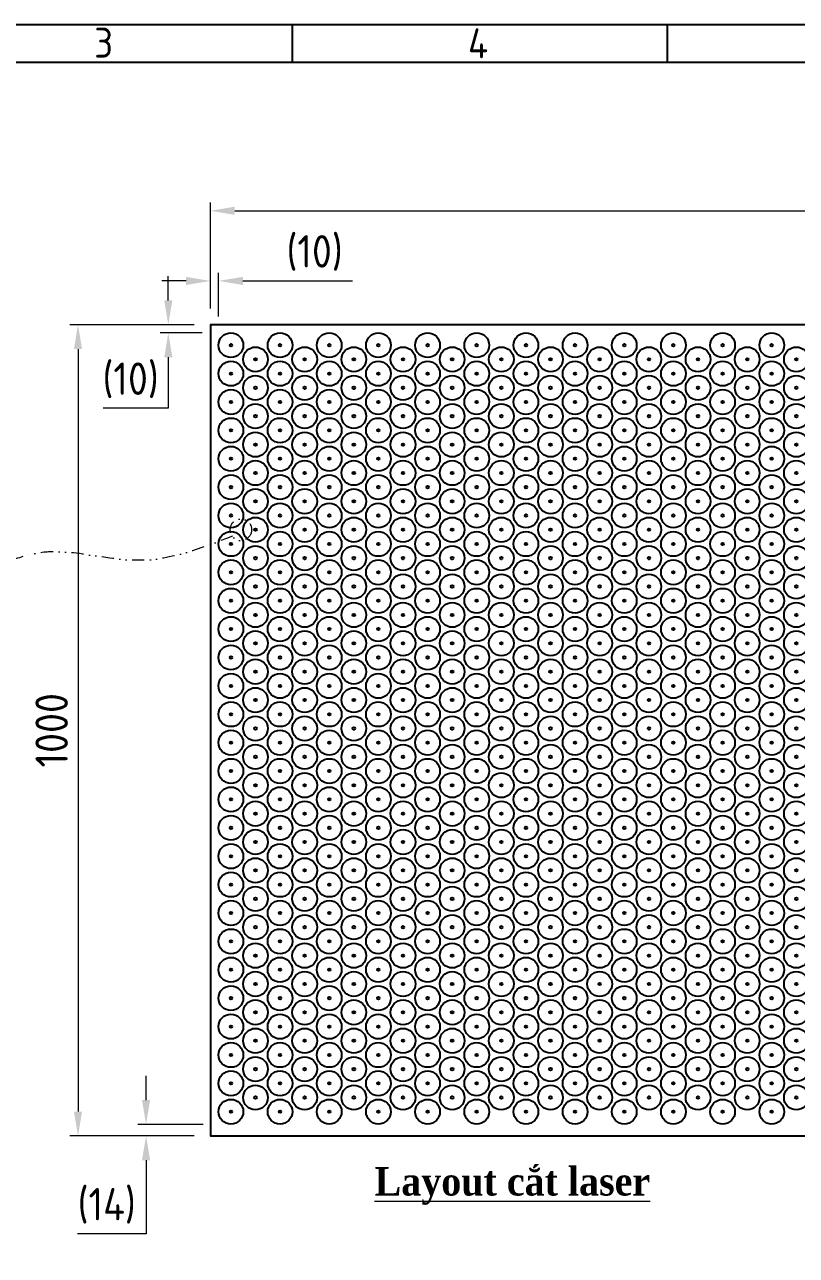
# Model space of a CAD drawing. Header units: millimetres. Extents: x -127318 to -46279, y 54276 to 57025.
# Drawn here: x -108308 to -107357, y 55442 to 56959 of the extents above; entities that cross this region are included whole.
import ezdxf

# ---------------------------------------------------------------- set-up
doc = ezdxf.new("R2010")
doc.units = ezdxf.units.MM
doc.header["$PDMODE"] = 2
for name, pattern in [('CENTER', [2, 1.25, -0.25, 0.25, -0.25]), ('CONTPVMNIL', [0]), ('DIVIDE', [1.25, 0.5, -0.25, 0, -0.25, 0, -0.25])]:
    doc.linetypes.add(name, pattern=pattern)
doc.layers.get('0').update_dxf_attribs({"linetype": 'CONTPVMNIL'})
doc.layers.get('DEFPOINTS').update_dxf_attribs({"color": 6})
doc.layers.add('D KT', color=4, linetype='Continuous', lineweight=18)
doc.layers.add('d tam', color=2, linetype='CENTER', lineweight=9)
doc.layers.add('FRAME050', color=6, linetype='Continuous')
doc.layers.add('MAIN', color=7, linetype='Continuous')
doc.styles.add('ISOCP', font='isocp')
doc.styles.add('SLDTEXTSTYLE0', font='timesi.ttf', dxfattribs={"width": 0.933, "bigfont": 'bigfont'})
doc.dimstyles.new('dim 20', dxfattribs={"dimscale": 20, "dimtxt": 2.5, "dimasz": 1.5, "dimexe": 0.5, "dimexo": 1, "dimtad": 1, "dimtoh": 1, "dimtxsty": 'ISOCP', "dimcen": 0, "dimclrd": 3, "dimclre": 3, "dimclrt": 7, "dimadec": 0, "dimazin": 0, "dimtfac": 1, "dimtix": 1, "dimtofl": 0, "dimtmove": 0, "dimatfit": 3, "dimfxl": 1, "dimlwd": 5, "dimlwe": 5, "dimarcsym": 0})

# ---------------------------------------------------------------- blocks, each defined once
blk = doc.blocks.new('khung moi')
at = {"layer": 'FRAME050'}
for p, q in [((-182.16, 221.36), (-182.16, 225.32)), ((-142.56, 221.36), (-142.56, 225.32))]:
    blk.add_line(p, q, dxfattribs=at)
at = {"layer": 'MAIN', "color": 7, "linetype": 'Continuous'}
blk.add_lwpolyline([(-300.96, 221.36), (-3.96, 221.36), (-3.96, 11.36), (-300.96, 11.36)], close=True, dxfattribs=at)
at = {"layer": 'FRAME050', "style": 'ISOCP'}
for s, p in [('3', (-203.13, 221.83)), ('4', (-163.63, 221.76))]:
    blk.add_text(s, height=3.17, dxfattribs=at).set_placement(p)
blk = doc.blocks.new('*D595')
at = {"layer": 'D KT', "color": 3, "lineweight": 5, "ltscale": 3, "transparency": 16777216}
for p, q in [((-108099.1, 56589.3), (-108252.3, 56589.3)), ((-108242.3, 56559.3), (-108242.3, 55619.3)), ((-108099.1, 55589.3), (-108252.3, 55589.3))]:
    blk.add_line(p, q, dxfattribs=at)
at = {"layer": 'D KT', "color": 3, "ltscale": 3, "transparency": 16777216}
for points in [[(-108247.3, 56559.3), (-108237.3, 56559.3), (-108242.3, 56589.3)], [(-108247.3, 55619.3), (-108237.3, 55619.3), (-108242.3, 55589.3)]]:
    blk.add_solid(points, dxfattribs=at)
at = {"layer": 'DEFPOINTS', "color": 0, "ltscale": 3, "transparency": 16777216}
for p in [(-108079.1, 56589.3), (-108242.3, 55589.3), (-108079.1, 55589.3)]:
    blk.add_point(p, dxfattribs=at)
at = {"layer": 'D KT', "color": 7, "ltscale": 3, "transparency": 16777216, "insert": (-108274.8, 56089.3), "char_height": 40, "attachment_point": 5, "rotation": 90, "style": 'ISOCP'}
blk.add_mtext('1000', dxfattribs=at)
blk = doc.blocks.new('*D590')
at = {"layer": 'D KT', "color": 3, "lineweight": 5, "ltscale": 3, "transparency": 16777216}
for p, q in [((-108079.1, 56609.3), (-108079.1, 56739.8)), ((-106079.1, 56609.3), (-106079.1, 56739.8)), ((-108049.1, 56729.8), (-106109.1, 56729.8))]:
    blk.add_line(p, q, dxfattribs=at)
at = {"layer": 'D KT', "color": 3, "ltscale": 3, "transparency": 16777216}
for points in [[(-108049.1, 56734.8), (-108049.1, 56724.8), (-108079.1, 56729.8)], [(-106109.1, 56734.8), (-106109.1, 56724.8), (-106079.1, 56729.8)]]:
    blk.add_solid(points, dxfattribs=at)
at = {"layer": 'DEFPOINTS', "color": 0, "ltscale": 3, "transparency": 16777216}
for p in [(-106079.1, 56729.8), (-108079.1, 56589.3), (-106079.1, 56589.3)]:
    blk.add_point(p, dxfattribs=at)
at = {"layer": 'D KT', "color": 7, "ltscale": 3, "transparency": 16777216, "insert": (-107079.1, 56762.3), "char_height": 40, "attachment_point": 5, "style": 'ISOCP'}
blk.add_mtext('2000', dxfattribs=at)
blk = doc.blocks.new('*D591')
at = {"color": 3, "lineweight": 5, "transparency": 16777216}
for p, q in [((-108109.1, 56643.3), (-108139.1, 56643.3)), ((-108079.1, 56609.3), (-108079.1, 56653.3)), ((-108069.1, 56599.3), (-108069.1, 56653.3)), ((-108039.1, 56643.3), (-107904.1, 56643.3))]:
    blk.add_line(p, q, dxfattribs=at)
at = {"color": 3, "transparency": 16777216}
for points in [[(-108109.1, 56648.3), (-108109.1, 56638.3), (-108079.1, 56643.3)], [(-108039.1, 56648.3), (-108039.1, 56638.3), (-108069.1, 56643.3)]]:
    blk.add_solid(points, dxfattribs=at)
at = {"layer": 'DEFPOINTS', "color": 0, "transparency": 16777216}
for p in [(-108069.1, 56643.3), (-108079.1, 56589.3), (-108069.1, 56579.3)]:
    blk.add_point(p, dxfattribs=at)
at = {"color": 7, "transparency": 16777216, "insert": (-107950.6, 56677.8), "char_height": 40, "attachment_point": 5, "style": 'ISOCP'}
blk.add_mtext('(10)', dxfattribs=at)
blk = doc.blocks.new('*D592')
at = {"color": 3, "lineweight": 5, "transparency": 16777216}
for p, q in [((-108131, 56619.3), (-108131, 56649.3)), ((-108099.1, 56589.3), (-108141, 56589.3)), ((-108089.1, 56579.3), (-108141, 56579.3)), ((-108131, 56549.3), (-108131, 56486.3)), ((-108131, 56486.3), (-108211.4, 56486.3))]:
    blk.add_line(p, q, dxfattribs=at)
at = {"color": 3, "transparency": 16777216}
for points in [[(-108136, 56619.3), (-108126, 56619.3), (-108131, 56589.3)], [(-108136, 56549.3), (-108126, 56549.3), (-108131, 56579.3)]]:
    blk.add_solid(points, dxfattribs=at)
at = {"layer": 'DEFPOINTS', "color": 0, "transparency": 16777216}
for p in [(-108079.1, 56589.3), (-108131, 56579.3), (-108069.1, 56579.3)]:
    blk.add_point(p, dxfattribs=at)
at = {"color": 7, "transparency": 16777216, "insert": (-108177.4, 56520.8), "char_height": 40, "attachment_point": 5, "style": 'ISOCP'}
blk.add_mtext('(10)', dxfattribs=at)
blk = doc.blocks.new('*D594')
at = {"color": 3, "lineweight": 5, "ltscale": 3, "transparency": 16777216}
for p, q in [((-108158.4, 55633.5), (-108158.4, 55663.5)), ((-108088.1, 55603.5), (-108168.4, 55603.5)), ((-108099.1, 55589.3), (-108168.4, 55589.3)), ((-108158.4, 55559.3), (-108158.4, 55468.6)), ((-108158.4, 55468.6), (-108242.9, 55468.6))]:
    blk.add_line(p, q, dxfattribs=at)
at = {"color": 3, "ltscale": 3, "transparency": 16777216}
for points in [[(-108163.4, 55633.5), (-108153.4, 55633.5), (-108158.4, 55603.5)], [(-108163.4, 55559.3), (-108153.4, 55559.3), (-108158.4, 55589.3)]]:
    blk.add_solid(points, dxfattribs=at)
at = {"layer": 'DEFPOINTS', "color": 0, "ltscale": 3, "transparency": 16777216}
for p in [(-108158.4, 55603.5), (-108068.1, 55603.5), (-108079.1, 55589.3)]:
    blk.add_point(p, dxfattribs=at)
at = {"color": 7, "ltscale": 3, "transparency": 16777216, "insert": (-108206.9, 55503.1), "char_height": 40, "attachment_point": 5, "style": 'ISOCP'}
blk.add_mtext('(14)', dxfattribs=at)
blk = doc.blocks.new('A$Cf19ecd48')
at = {"ltscale": 30}
for radius in [15.25, 1.5]:
    blk.add_circle((15.25, 15.25), radius, dxfattribs=at)

msp = doc.modelspace()

# ---------------------------------------------------------------- linework, layer by layer
at = {"ltscale": 3}
msp.add_lwpolyline([(-106079.071, 55589.313), (-106079.071, 56589.313), (-108079.071, 56589.313), (-108079.071, 55589.313)], close=True, dxfattribs=at)
at = {"layer": 'd tam', "linetype": 'DIVIDE', "ltscale": 30}
msp.add_circle((-108041.472, 56336.649), 13.262, dxfattribs=at)
msp.add_open_spline([(-108052.049, 56328.648), (-108089.501, 56313.979), (-108164.58, 56284.572), (-108301.563, 56331.249), (-108422.329, 56233.092), (-108518.618, 56202.133), (-108564.314, 56187.441)], degree=3, knots=[0, 0, 0, 0, 117.7855946, 236.1268871, 396.7252346, 541.779714, 541.779714, 541.779714, 541.779714], dxfattribs=at)
at = {"layer": 'DEFPOINTS'}
msp.add_lwpolyline([(-109409.957, 56959.303), (-105852.557, 56959.303), (-105852.557, 54416.903), (-109409.957, 54416.903)], close=True, dxfattribs=at)

# ---------------------------------------------------------------- block references
at = {"xscale": 11.66666666666667, "yscale": 11.66666666666667, "zscale": 11.66666666666667}
msp.add_blockref('khung moi', (-105852.557, 54330.523), dxfattribs=at)
at = {"ltscale": 30}
for p in [(-108069.071, 56548.813), (-108008.451, 56548.813), (-107947.831, 56548.813), (-107887.211, 56548.813), (-107826.591, 56548.813), (-107765.971, 56548.813), (-107705.351, 56548.813), (-107644.731, 56548.813), (-107584.111, 56548.813), (-107523.491, 56548.813), (-107462.871, 56548.813), (-107402.251, 56548.813), (-108038.76, 56531.313), (-107978.14, 56531.313), (-107917.52, 56531.313), (-107856.9, 56531.313), (-107796.28, 56531.313), (-107735.66, 56531.313), (-107675.04, 56531.313), (-107614.42, 56531.313), (-107553.8, 56531.313), (-107493.18, 56531.313), (-107432.56, 56531.313), (-107371.94, 56531.313), (-108069.071, 56513.813), (-108008.451, 56513.813), (-107947.831, 56513.813), (-107887.211, 56513.813), (-107826.591, 56513.813), (-107765.971, 56513.813), (-107705.351, 56513.813), (-107644.731, 56513.813), (-107584.111, 56513.813), (-107523.491, 56513.813), (-107462.871, 56513.813), (-107402.251, 56513.813), (-108038.76, 56496.313), (-107978.14, 56496.313), (-107917.52, 56496.313), (-107856.9, 56496.313), (-107796.28, 56496.313), (-107735.66, 56496.313), (-107675.04, 56496.313), (-107614.42, 56496.313), (-107553.8, 56496.313), (-107493.18, 56496.313), (-107432.56, 56496.313), (-107371.94, 56496.313), (-108069.071, 56478.813), (-108008.451, 56478.813), (-107947.831, 56478.813), (-107887.211, 56478.813), (-107826.591, 56478.813), (-107765.971, 56478.813), (-107705.351, 56478.813), (-107644.731, 56478.813), (-107584.111, 56478.813), (-107523.491, 56478.813), (-107462.871, 56478.813), (-107402.251, 56478.813), (-108038.76, 56461.313), (-107978.14, 56461.313), (-107917.52, 56461.313), (-107856.9, 56461.313), (-107796.28, 56461.313), (-107735.66, 56461.313), (-107675.04, 56461.313), (-107614.42, 56461.313), (-107553.8, 56461.313), (-107493.18, 56461.313), (-107432.56, 56461.313), (-107371.94, 56461.313), (-108069.071, 56443.813), (-108008.451, 56443.813), (-107947.831, 56443.813), (-107887.211, 56443.813), (-107826.591, 56443.813), (-107765.971, 56443.813), (-107705.351, 56443.813), (-107644.731, 56443.813), (-107584.111, 56443.813), (-107523.491, 56443.813), (-107462.871, 56443.813), (-107402.251, 56443.813), (-108038.76, 56426.313), (-107978.14, 56426.313), (-107917.52, 56426.313), (-107856.9, 56426.313), (-107796.28, 56426.313), (-107735.66, 56426.313), (-107675.04, 56426.313), (-107614.42, 56426.313), (-107553.8, 56426.313), (-107493.18, 56426.313), (-107432.56, 56426.313), (-107371.94, 56426.313), (-108069.071, 56408.813), (-108008.451, 56408.813), (-107947.831, 56408.813), (-107887.211, 56408.813), (-107826.591, 56408.813), (-107765.971, 56408.813), (-107705.351, 56408.813), (-107644.731, 56408.813), (-107584.111, 56408.813), (-107523.491, 56408.813), (-107462.871, 56408.813), (-107402.251, 56408.813), (-108038.76, 56391.313), (-107978.14, 56391.313), (-107917.52, 56391.313), (-107856.9, 56391.313), (-107796.28, 56391.313), (-107735.66, 56391.313), (-107675.04, 56391.313), (-107614.42, 56391.313), (-107553.8, 56391.313), (-107493.18, 56391.313), (-107432.56, 56391.313), (-107371.94, 56391.313), (-108069.071, 56373.813), (-108008.451, 56373.813), (-107947.831, 56373.813), (-107887.211, 56373.813), (-107826.591, 56373.813), (-107765.971, 56373.813), (-107705.351, 56373.813), (-107644.731, 56373.813), (-107584.111, 56373.813), (-107523.491, 56373.813), (-107462.871, 56373.813), (-107402.251, 56373.813), (-108038.76, 56356.313), (-107978.14, 56356.313), (-107917.52, 56356.313), (-107856.9, 56356.313), (-107796.28, 56356.313), (-107735.66, 56356.313), (-107675.04, 56356.313), (-107614.42, 56356.313), (-107553.8, 56356.313), (-107493.18, 56356.313), (-107432.56, 56356.313), (-107371.94, 56356.313), (-108069.071, 56338.813), (-108008.451, 56338.813), (-107947.831, 56338.813), (-107887.211, 56338.813), (-107826.591, 56338.813), (-107765.971, 56338.813), (-107705.351, 56338.813), (-107644.731, 56338.813), (-107584.111, 56338.813), (-107523.491, 56338.813), (-107462.871, 56338.813), (-107402.251, 56338.813), (-108038.76, 56321.313), (-107978.14, 56321.313), (-107917.52, 56321.313), (-107856.9, 56321.313), (-107796.28, 56321.313), (-107735.66, 56321.313), (-107675.04, 56321.313), (-107614.42, 56321.313), (-107553.8, 56321.313), (-107493.18, 56321.313), (-107432.56, 56321.313), (-107371.94, 56321.313), (-108069.071, 56303.813), (-108008.451, 56303.813), (-107947.831, 56303.813), (-107887.211, 56303.813), (-107826.591, 56303.813), (-107765.971, 56303.813), (-107705.351, 56303.813), (-107644.731, 56303.813), (-107584.111, 56303.813), (-107523.491, 56303.813), (-107462.871, 56303.813), (-107402.251, 56303.813), (-108038.76, 56286.313), (-107978.14, 56286.313), (-107917.52, 56286.313), (-107856.9, 56286.313), (-107796.28, 56286.313), (-107735.66, 56286.313), (-107675.04, 56286.313), (-107614.42, 56286.313), (-107553.8, 56286.313), (-107493.18, 56286.313), (-107432.56, 56286.313), (-107371.94, 56286.313), (-108069.071, 56268.813), (-108008.451, 56268.813), (-107947.831, 56268.813), (-107887.211, 56268.813), (-107826.591, 56268.813), (-107765.971, 56268.813), (-107705.351, 56268.813), (-107644.731, 56268.813), (-107584.111, 56268.813), (-107523.491, 56268.813), (-107462.871, 56268.813), (-107402.251, 56268.813), (-108038.76, 56251.313), (-107978.14, 56251.313), (-107917.52, 56251.313), (-107856.9, 56251.313), (-107796.28, 56251.313), (-107735.66, 56251.313), (-107675.04, 56251.313), (-107614.42, 56251.313), (-107553.8, 56251.313), (-107493.18, 56251.313), (-107432.56, 56251.313), (-107371.94, 56251.313), (-108069.071, 56233.813), (-108008.451, 56233.813), (-107947.831, 56233.813), (-107887.211, 56233.813), (-107826.591, 56233.813), (-107765.971, 56233.813), (-107705.351, 56233.813), (-107644.731, 56233.813), (-107584.111, 56233.813), (-107523.491, 56233.813), (-107462.871, 56233.813), (-107402.251, 56233.813), (-108038.76, 56216.313), (-107978.14, 56216.313), (-107917.52, 56216.313), (-107856.9, 56216.313), (-107796.28, 56216.313), (-107735.66, 56216.313), (-107675.04, 56216.313), (-107614.42, 56216.313), (-107553.8, 56216.313), (-107493.18, 56216.313), (-107432.56, 56216.313), (-107371.94, 56216.313), (-108069.071, 56198.813), (-108008.451, 56198.813), (-107947.831, 56198.813), (-107887.211, 56198.813), (-107826.591, 56198.813), (-107765.971, 56198.813), (-107705.351, 56198.813), (-107644.731, 56198.813), (-107584.111, 56198.813), (-107523.491, 56198.813), (-107462.871, 56198.813), (-107402.251, 56198.813), (-108038.76, 56181.313), (-107978.14, 56181.313), (-107917.52, 56181.313), (-107856.9, 56181.313), (-107796.28, 56181.313), (-107735.66, 56181.313), (-107675.04, 56181.313), (-107614.42, 56181.313), (-107553.8, 56181.313), (-107493.18, 56181.313), (-107432.56, 56181.313), (-107371.94, 56181.313), (-108069.071, 56163.813), (-108008.451, 56163.813), (-107947.831, 56163.813), (-107887.211, 56163.813), (-107826.591, 56163.813), (-107765.971, 56163.813), (-107705.351, 56163.813), (-107644.731, 56163.813), (-107584.111, 56163.813), (-107523.491, 56163.813), (-107462.871, 56163.813), (-107402.251, 56163.813), (-108038.76, 56146.313), (-107978.14, 56146.313), (-107917.52, 56146.313), (-107856.9, 56146.313), (-107796.28, 56146.313), (-107735.66, 56146.313), (-107675.04, 56146.313), (-107614.42, 56146.313), (-107553.8, 56146.313), (-107493.18, 56146.313), (-107432.56, 56146.313), (-107371.94, 56146.313), (-108069.071, 56128.813), (-108008.451, 56128.813), (-107947.831, 56128.813), (-107887.211, 56128.813), (-107826.591, 56128.813), (-107765.971, 56128.813), (-107705.351, 56128.813), (-107644.731, 56128.813), (-107584.111, 56128.813), (-107523.491, 56128.813), (-107462.871, 56128.813), (-107402.251, 56128.813), (-108038.76, 56111.313), (-107978.14, 56111.313), (-107917.52, 56111.313), (-107856.9, 56111.313), (-107796.28, 56111.313), (-107735.66, 56111.313), (-107675.04, 56111.313), (-107614.42, 56111.313), (-107553.8, 56111.313), (-107493.18, 56111.313), (-107432.56, 56111.313), (-107371.94, 56111.313), (-108069.071, 56093.813), (-108008.451, 56093.813), (-107947.831, 56093.813), (-107887.211, 56093.813), (-107826.591, 56093.813), (-107765.971, 56093.813), (-107705.351, 56093.813), (-107644.731, 56093.813), (-107584.111, 56093.813), (-107523.491, 56093.813), (-107462.871, 56093.813), (-107402.251, 56093.813), (-108038.76, 56076.313), (-107978.14, 56076.313), (-107917.52, 56076.313), (-107856.9, 56076.313), (-107796.28, 56076.313), (-107735.66, 56076.313), (-107675.04, 56076.313), (-107614.42, 56076.313), (-107553.8, 56076.313), (-107493.18, 56076.313), (-107432.56, 56076.313), (-107371.94, 56076.313), (-108069.071, 56058.813), (-108008.451, 56058.813), (-107947.831, 56058.813), (-107887.211, 56058.813), (-107826.591, 56058.813), (-107765.971, 56058.813), (-107705.351, 56058.813), (-107644.731, 56058.813), (-107584.111, 56058.813), (-107523.491, 56058.813), (-107462.871, 56058.813), (-107402.251, 56058.813), (-108038.76, 56041.313), (-107978.14, 56041.313), (-107917.52, 56041.313), (-107856.9, 56041.313), (-107796.28, 56041.313), (-107735.66, 56041.313), (-107675.04, 56041.313), (-107614.42, 56041.313), (-107553.8, 56041.313), (-107493.18, 56041.313), (-107432.56, 56041.313), (-107371.94, 56041.313), (-108069.071, 56023.813), (-108008.451, 56023.813), (-107947.831, 56023.813), (-107887.211, 56023.813), (-107826.591, 56023.813), (-107765.971, 56023.813), (-107705.351, 56023.813), (-107644.731, 56023.813), (-107584.111, 56023.813), (-107523.491, 56023.813), (-107462.871, 56023.813), (-107402.251, 56023.813), (-108038.76, 56006.313), (-107978.14, 56006.313), (-107917.52, 56006.313), (-107856.9, 56006.313), (-107796.28, 56006.313), (-107735.66, 56006.313), (-107675.04, 56006.313), (-107614.42, 56006.313), (-107553.8, 56006.313), (-107493.18, 56006.313), (-107432.56, 56006.313), (-107371.94, 56006.313), (-108069.071, 55988.813), (-108008.451, 55988.813), (-107947.831, 55988.813), (-107887.211, 55988.813), (-107826.591, 55988.813), (-107765.971, 55988.813), (-107705.351, 55988.813), (-107644.731, 55988.813), (-107584.111, 55988.813), (-107523.491, 55988.813), (-107462.871, 55988.813), (-107402.251, 55988.813), (-108038.76, 55971.313), (-107978.14, 55971.313), (-107917.52, 55971.313), (-107856.9, 55971.313), (-107796.28, 55971.313), (-107735.66, 55971.313), (-107675.04, 55971.313), (-107614.42, 55971.313), (-107553.8, 55971.313), (-107493.18, 55971.313), (-107432.56, 55971.313), (-107371.94, 55971.313), (-108069.071, 55953.813), (-108008.451, 55953.813), (-107947.831, 55953.813), (-107887.211, 55953.813), (-107826.591, 55953.813), (-107765.971, 55953.813), (-107705.351, 55953.813), (-107644.731, 55953.813), (-107584.111, 55953.813), (-107523.491, 55953.813), (-107462.871, 55953.813), (-107402.251, 55953.813), (-108038.76, 55936.313), (-107978.14, 55936.313), (-107917.52, 55936.313), (-107856.9, 55936.313), (-107796.28, 55936.313), (-107735.66, 55936.313), (-107675.04, 55936.313), (-107614.42, 55936.313), (-107553.8, 55936.313), (-107493.18, 55936.313), (-107432.56, 55936.313), (-107371.94, 55936.313), (-108069.071, 55918.813), (-108008.451, 55918.813), (-107947.831, 55918.813), (-107887.211, 55918.813), (-107826.591, 55918.813), (-107765.971, 55918.813), (-107705.351, 55918.813), (-107644.731, 55918.813), (-107584.111, 55918.813), (-107523.491, 55918.813), (-107462.871, 55918.813), (-107402.251, 55918.813), (-108038.76, 55901.313), (-107978.14, 55901.313), (-107917.52, 55901.313), (-107856.9, 55901.313), (-107796.28, 55901.313), (-107735.66, 55901.313), (-107675.04, 55901.313), (-107614.42, 55901.313), (-107553.8, 55901.313), (-107493.18, 55901.313), (-107432.56, 55901.313), (-107371.94, 55901.313), (-108069.071, 55883.813), (-108008.451, 55883.813), (-107947.831, 55883.813), (-107887.211, 55883.813), (-107826.591, 55883.813), (-107765.971, 55883.813), (-107705.351, 55883.813), (-107644.731, 55883.813), (-107584.111, 55883.813), (-107523.491, 55883.813), (-107462.871, 55883.813), (-107402.251, 55883.813), (-108038.76, 55866.313), (-107978.14, 55866.313), (-107917.52, 55866.313), (-107856.9, 55866.313), (-107796.28, 55866.313), (-107735.66, 55866.313), (-107675.04, 55866.313), (-107614.42, 55866.313), (-107553.8, 55866.313), (-107493.18, 55866.313), (-107432.56, 55866.313), (-107371.94, 55866.313), (-108069.071, 55848.813), (-108008.451, 55848.813), (-107947.831, 55848.813), (-107887.211, 55848.813), (-107826.591, 55848.813), (-107765.971, 55848.813), (-107705.351, 55848.813), (-107644.731, 55848.813), (-107584.111, 55848.813), (-107523.491, 55848.813), (-107462.871, 55848.813), (-107402.251, 55848.813), (-108038.76, 55831.313), (-107978.14, 55831.313), (-107917.52, 55831.313), (-107856.9, 55831.313), (-107796.28, 55831.313), (-107735.66, 55831.313), (-107675.04, 55831.313), (-107614.42, 55831.313), (-107553.8, 55831.313), (-107493.18, 55831.313), (-107432.56, 55831.313), (-107371.94, 55831.313), (-108069.071, 55813.813), (-108008.451, 55813.813), (-107947.831, 55813.813), (-107887.211, 55813.813), (-107826.591, 55813.813), (-107765.971, 55813.813), (-107705.351, 55813.813), (-107644.731, 55813.813), (-107584.111, 55813.813), (-107523.491, 55813.813), (-107462.871, 55813.813), (-107402.251, 55813.813), (-108038.76, 55796.313), (-107978.14, 55796.313), (-107917.52, 55796.313), (-107856.9, 55796.313), (-107796.28, 55796.313), (-107735.66, 55796.313), (-107675.04, 55796.313), (-107614.42, 55796.313), (-107553.8, 55796.313), (-107493.18, 55796.313), (-107432.56, 55796.313), (-107371.94, 55796.313), (-108069.071, 55778.813), (-108008.451, 55778.813), (-107947.831, 55778.813), (-107887.211, 55778.813), (-107826.591, 55778.813), (-107765.971, 55778.813), (-107705.351, 55778.813), (-107644.731, 55778.813), (-107584.111, 55778.813), (-107523.491, 55778.813), (-107462.871, 55778.813), (-107402.251, 55778.813), (-108038.76, 55761.313), (-107978.14, 55761.313), (-107917.52, 55761.313), (-107856.9, 55761.313), (-107796.28, 55761.313), (-107735.66, 55761.313), (-107675.04, 55761.313), (-107614.42, 55761.313), (-107553.8, 55761.313), (-107493.18, 55761.313), (-107432.56, 55761.313), (-107371.94, 55761.313), (-108069.071, 55743.813), (-108008.451, 55743.813), (-107947.831, 55743.813), (-107887.211, 55743.813), (-107826.591, 55743.813), (-107765.971, 55743.813), (-107705.351, 55743.813), (-107644.731, 55743.813), (-107584.111, 55743.813), (-107523.491, 55743.813), (-107462.871, 55743.813), (-107402.251, 55743.813), (-108038.76, 55726.313), (-107978.14, 55726.313), (-107917.52, 55726.313), (-107856.9, 55726.313), (-107796.28, 55726.313), (-107735.66, 55726.313), (-107675.04, 55726.313), (-107614.42, 55726.313), (-107553.8, 55726.313), (-107493.18, 55726.313), (-107432.56, 55726.313), (-107371.94, 55726.313), (-108069.071, 55708.813), (-108008.451, 55708.813), (-107947.831, 55708.813), (-107887.211, 55708.813), (-107826.591, 55708.813), (-107765.971, 55708.813), (-107705.351, 55708.813), (-107644.731, 55708.813), (-107584.111, 55708.813), (-107523.491, 55708.813), (-107462.871, 55708.813), (-107402.251, 55708.813), (-108038.76, 55691.313), (-107978.14, 55691.313), (-107917.52, 55691.313), (-107856.9, 55691.313), (-107796.28, 55691.313), (-107735.66, 55691.313), (-107675.04, 55691.313), (-107614.42, 55691.313), (-107553.8, 55691.313), (-107493.18, 55691.313), (-107432.56, 55691.313), (-107371.94, 55691.313), (-108069.071, 55673.813), (-108008.451, 55673.813), (-107947.831, 55673.813), (-107887.211, 55673.813), (-107826.591, 55673.813), (-107765.971, 55673.813), (-107705.351, 55673.813), (-107644.731, 55673.813), (-107584.111, 55673.813), (-107523.491, 55673.813), (-107462.871, 55673.813), (-107402.251, 55673.813), (-108038.76, 55656.313), (-107978.14, 55656.313), (-107917.52, 55656.313), (-107856.9, 55656.313), (-107796.28, 55656.313), (-107735.66, 55656.313), (-107675.04, 55656.313), (-107614.42, 55656.313), (-107553.8, 55656.313), (-107493.18, 55656.313), (-107432.56, 55656.313), (-107371.94, 55656.313), (-108069.071, 55638.813), (-108008.451, 55638.813), (-107947.831, 55638.813), (-107887.211, 55638.813), (-107826.591, 55638.813), (-107765.971, 55638.813), (-107705.351, 55638.813), (-107644.731, 55638.813), (-107584.111, 55638.813), (-107523.491, 55638.813), (-107462.871, 55638.813), (-107402.251, 55638.813), (-108038.76, 55621.313), (-107978.14, 55621.313), (-107917.52, 55621.313), (-107856.9, 55621.313), (-107796.28, 55621.313), (-107735.66, 55621.313), (-107675.04, 55621.313), (-107614.42, 55621.313), (-107553.8, 55621.313), (-107493.18, 55621.313), (-107432.56, 55621.313), (-107371.94, 55621.313), (-108069.071, 55603.813), (-108008.451, 55603.813), (-107947.831, 55603.813), (-107887.211, 55603.813), (-107826.591, 55603.813), (-107765.971, 55603.813), (-107705.351, 55603.813), (-107644.731, 55603.813), (-107584.111, 55603.813), (-107523.491, 55603.813), (-107462.871, 55603.813), (-107402.251, 55603.813)]:
    msp.add_blockref('A$Cf19ecd48', p, dxfattribs=at)

# ---------------------------------------------------------------- texts
at = {"layer": 'D KT', "ltscale": 3, "insert": (-107876.715, 55550.751), "char_height": 35, "width": 2317.34455, "attachment_point": 1, "style": 'SLDTEXTSTYLE0'}
msp.add_mtext('{\\fTimes New Roman|b1|i0|c0|p18;\\LLayout cắt laser}', dxfattribs=at)

# ---------------------------------------------------------------- dimensions: what is measured, and where the dimension line sits
dim = msp.add_linear_dim(base=(-108069.071, 56643.284), p1=(-108079.071, 56589.313), p2=(-108069.071, 56579.313), text='(<>)', dimstyle='dim 20', override={"dimtxt": 2})
dim.commit()
dim.dimension.update_dxf_attribs({"geometry": '*D591', "text_midpoint": (-107950.564, 56643.284), "dimtype": 160})
dim = msp.add_linear_dim(base=(-108130.958, 56579.313), p1=(-108079.071, 56589.313), p2=(-108069.071, 56579.313), angle=90, text='(<>)', dimstyle='dim 20', override={"dimtxt": 2})
dim.commit()
dim.dimension.update_dxf_attribs({"geometry": '*D592', "text_midpoint": (-108177.443, 56486.324), "dimtype": 160})
at = {"ltscale": 3}
dim = msp.add_linear_dim(base=(-108158.423, 55603.519), p1=(-108079.071, 55589.313), p2=(-108068.071, 55603.519), angle=90, text='(<>)', dimstyle='dim 20', override={"dimtxt": 2, "dimdec": 0}, dxfattribs=at)
dim.commit()
dim.dimension.update_dxf_attribs({"geometry": '*D594', "text_midpoint": (-108206.907, 55468.599), "dimtype": 160})
at = {"layer": 'D KT', "ltscale": 3}
dim = msp.add_linear_dim(base=(-106079.071, 56729.769), p1=(-108079.071, 56589.313), p2=(-106079.071, 56589.313), dimstyle='dim 20', override={"dimtxt": 2}, dxfattribs=at)
dim.commit()
dim.dimension.update_dxf_attribs({"geometry": '*D590', "text_midpoint": (-107079.071, 56762.273)})
dim = msp.add_linear_dim(base=(-108242.319, 55589.313), p1=(-108079.071, 56589.313), p2=(-108079.071, 55589.313), angle=90, dimstyle='dim 20', override={"dimtxt": 2}, dxfattribs=at)
dim.commit()
dim.dimension.update_dxf_attribs({"geometry": '*D595', "text_midpoint": (-108274.819, 56089.313)})

doc.saveas('drawing.dxf')
